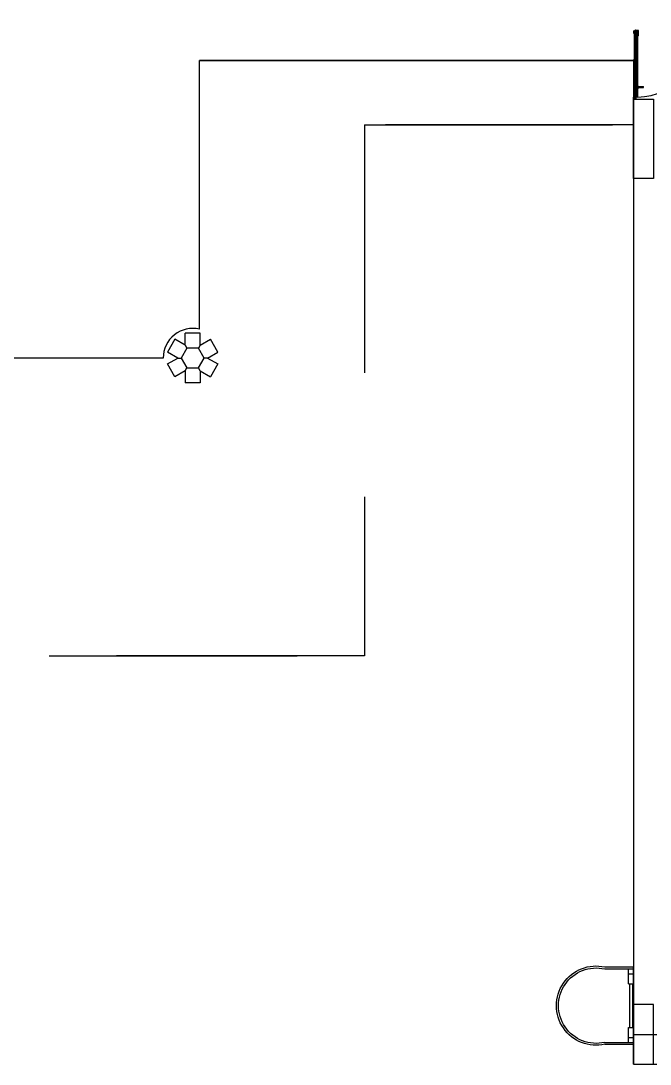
# Model space of a CAD drawing. Header units: millimetres. Extents: x 2046 to 2564, y 885 to 1120.
# Drawn here: x 2283.89 to 2290.23, y 921.65 to 932.17 of the extents above; entities that cross this region are included whole.
import ezdxf

# ---------------------------------------------------------------- set-up
doc = ezdxf.new("R2010")
doc.units = ezdxf.units.MM
doc.header["$LTSCALE"] = 10
doc.linetypes.add('HIDDEN', pattern=[0.375, 0.25, -0.125])
for name, color, linetype in [('AR-ALV', 2, 'Continuous'), ('AR-ESTC', 3, 'Continuous'), ('AR-ESTMA-C', 3, 'Continuous'), ('AR-PISO', 1, 'Continuous'), ('AR-PORTA', 1, 'Continuous'), ('AR-PROJ', 1, 'HIDDEN'), ('AR-VIDRO', 2, 'Continuous'), ('EQUIPAMENTO', 2, 'Continuous'), ('maçaneta', 1, 'Continuous'), ('montantes', 1, 'Continuous'), ('mov', 1, 'Continuous'), ('PM-TXT', 2, 'Continuous')]:
    doc.layers.add(name, color=color, linetype=linetype)
doc.styles.add('S12', font='simplex.shx', dxfattribs={"width": 1.1, "height": 0.12})

# ---------------------------------------------------------------- blocks, each defined once
blk = doc.blocks.new('PV1')
at = {"layer": 'AR-VIDRO'}
for p, q in [((0.683, 0.02), (0.005, 0.02)), ((0.683, 0.005), (0.005, 0.005)), ((0.022, 0.044), (0.022, 0.029)), ((0.022, 0.044), (0.688, 0.044)), ((0.022, 0.029), (0.688, 0.029)), ((2.703, 0.044), (2.037, 0.044)), ((2.703, 0.029), (2.037, 0.029)), ((2.043, 0.02), (2.72, 0.02)), ((2.043, 0.005), (2.72, 0.005)), ((2.703, 0.044), (2.703, 0.029))]:
    blk.add_line(p, q, dxfattribs=at)
at = {"layer": 'maçaneta'}
for p, q in [((0.112, 0.044), (0.112, 0.049)), ((0.112, 0.049), (0.132, 0.049)), ((0.117, 0.099), (0.127, 0.099)), ((0.117, 0.049), (0.117, 0.099)), ((0.127, 0.049), (0.127, 0.099)), ((0.132, 0.044), (0.132, 0.049)), ((2.613, 0.049), (2.593, 0.049)), ((2.593, 0.044), (2.593, 0.049)), ((2.598, 0.049), (2.598, 0.099)), ((2.608, 0.099), (2.598, 0.099)), ((2.608, 0.049), (2.608, 0.099)), ((2.613, 0.044), (2.613, 0.049))]:
    blk.add_line(p, q, dxfattribs=at)
at = {"layer": 'montantes'}
for p, q in [((0, 0), (0, 0.025)), ((0, 0.025), (0.02, 0.025)), ((0, 0), (0.02, 0)), ((0.005, 0.005), (0.005, 0.02)), ((0.02, 0.02), (0.02, 0.025)), ((0.02, 0), (0.02, 0.005)), ((0.642, 0.049), (0.692, 0.049)), ((0.642, 0.025), (0.692, 0.025)), ((0.688, 0.025), (0.668, 0.025)), ((0.668, 0.02), (0.668, 0.025)), ((0.668, 0), (0.668, 0.005)), ((0.688, 0), (0.668, 0)), ((0.683, 0.005), (0.683, 0.02)), ((0.688, 0.044), (0.688, 0.029)), ((0.688, 0), (0.688, 0.025)), ((0.692, 0.049), (0.692, 0.025)), ((2.032, 0.049), (2.032, 0.025)), ((2.082, 0.049), (2.032, 0.049)), ((2.082, 0.025), (2.032, 0.025)), ((2.037, 0.044), (2.037, 0.029)), ((2.037, 0.025), (2.058, 0.025)), ((2.037, 0), (2.037, 0.025)), ((2.037, 0), (2.058, 0)), ((2.043, 0.005), (2.043, 0.02)), ((2.058, 0.02), (2.058, 0.025)), ((2.058, 0), (2.058, 0.005)), ((2.705, 0.02), (2.705, 0.025)), ((2.725, 0.025), (2.705, 0.025)), ((2.705, 0), (2.705, 0.005)), ((2.725, 0), (2.705, 0)), ((2.72, 0.005), (2.72, 0.02)), ((2.725, 0), (2.725, 0.025))]:
    blk.add_line(p, q, dxfattribs=at)
for centre in [(0.692, 0.02), (2.032, 0.02)]:
    blk.add_circle(centre, 0.005, dxfattribs=at)
for centre, start, end in [((0.642, 0.044), 90, 180), ((0.642, 0.03), 180, 270), ((2.082, 0.044), 0, 90), ((2.082, 0.03), 270, 0)]:
    blk.add_arc(centre, 0.005, start, end, dxfattribs=at)
at = {"layer": 'mov'}
for centre, start, end in [((0.692, 0.025), 0, 178.3547), ((2.033, 0.025), 1.6453, 180)]:
    blk.add_arc(centre, 0.671, start, end, dxfattribs=at)
at = {"layer": 'PM-TXT', "style": 'S12', "width": 1.1}
blk.add_attdef('PV', (0.736, 0.176), '', height=0.12, dxfattribs=at)
at = {"layer": 'PM-TXT', "style": 'S12', "width": 1.1, "flags": 1}
for tag, p in [('LARGURA', (0.736, -0.024)), ('ALVENARIA-GESSO', (0.736, -0.224)), ('VISOR', (0.736, -0.424)), ('FERRAGEM', (0.736, -0.624))]:
    blk.add_attdef(tag, p, '', height=0.12, dxfattribs=at)
blk = doc.blocks.new('escada tipo marinheiro')
at = {"layer": 'EQUIPAMENTO'}
for p, q in [((-0.338, 0.01), (-0.05, 0.01)), ((-0.05, 0.01), (-0.05, -0.16)), ((-0.34, -0.01), (-0.05, -0.01)), ((-0.1, -0.01), (-0.1, -0.16)), ((-0.1, -0.06), (-0.05, -0.06)), ((-0.1, -0.16), (-0.05, -0.16)), ((-0.09, -0.6), (-0.09, -0.16)), ((-0.06, -0.6), (-0.06, -0.16)), ((-0.1, -0.6), (-0.05, -0.6)), ((-0.1, -0.6), (-0.1, -0.75)), ((-0.05, -0.6), (-0.05, -0.77)), ((-0.1, -0.7), (-0.05, -0.7)), ((-0.34, -0.75), (-0.05, -0.75)), ((-0.338, -0.77), (-0.05, -0.77))]:
    blk.add_line(p, q, dxfattribs=at)
for radius, start, end in [(0.4, 77.1777, 282.8223), (0.38, 76.8427, 283.1573)]:
    blk.add_arc((-0.427, -0.38), radius, start, end, dxfattribs=at)
blk = doc.blocks.new('pilar15')
at = {"layer": 'AR-ESTMA-C'}
for p, q in [((0.075, 0.25), (-0.075, 0.25)), ((-0.075, 0.13), (-0.075, 0.25)), ((0.075, 0.13), (0.075, 0.25)), ((-0.179, 0.19), (-0.254, 0.06)), ((-0.075, 0.13), (-0.179, 0.19)), ((-0.075, 0.13), (-0.058, 0.1)), ((0.075, 0.13), (0.058, 0.1)), ((0.075, 0.13), (0.179, 0.19)), ((0.254, 0.06), (0.179, 0.19)), ((-0.15, 0), (-0.254, 0.06)), ((-0.254, -0.06), (-0.15, 0)), ((-0.15, 0), (-0.115, 0)), ((0.15, 0), (0.115, 0)), ((0.15, 0), (0.254, 0.06)), ((0.15, 0), (0.254, -0.06)), ((-0.179, -0.19), (-0.254, -0.06)), ((-0.075, -0.13), (-0.058, -0.1)), ((0.075, -0.13), (0.058, -0.1)), ((0.254, -0.06), (0.179, -0.19)), ((-0.075, -0.13), (-0.179, -0.19)), ((-0.075, -0.13), (-0.075, -0.25)), ((0.075, -0.13), (0.179, -0.19)), ((0.075, -0.13), (0.075, -0.25)), ((0.075, -0.25), (-0.075, -0.25))]:
    blk.add_line(p, q, dxfattribs=at)
blk.add_lwpolyline([(0.058, 0.1), (-0.058, 0.1), (-0.115, 0), (-0.058, -0.1), (0.058, -0.1), (0.115, 0)], close=True, dxfattribs=at)

msp = doc.modelspace()

# ---------------------------------------------------------------- linework, layer by layer
at = {"layer": 'AR-ALV'}
for p, q in [((2290.061, 931.377), (2290.061, 921.652)), ((2290.061, 930.577), (2290.061, 921.652)), ((2290.061, 930.577), (2290.061, 921.652)), ((2290.061, 921.652), (2290.911, 921.652)), ((2290.061, 921.652), (2290.911, 921.652)), ((2290.061, 921.652), (2290.911, 921.652))]:
    msp.add_line(p, q, dxfattribs=at)
at = {"layer": 'AR-ESTC'}
for points in [[(2290.261, 930.577), (2290.061, 930.577), (2290.061, 931.377), (2290.261, 931.377)], [(2290.261, 922.252), (2290.061, 922.252), (2290.061, 921.652), (2290.261, 921.652)]]:
    msp.add_lwpolyline(points, close=True, dxfattribs=at)
at = {"layer": 'AR-PISO'}
for p, q in [((2285.686, 929.06), (2285.686, 931.769)), ((2285.686, 931.769), (2290.061, 931.769)), ((2285.686, 929.06), (2285.686, 931.769)), ((2290.061, 931.769), (2285.686, 931.769)), ((2285.32, 928.769), (2282.452, 928.769)), ((2285.32, 928.769), (2282.452, 928.769))]:
    msp.add_line(p, q, dxfattribs=at)
at = {"layer": 'AR-PISO', "ltscale": 10}
msp.add_line((2290.061, 931.777), (2290.061, 931.377), dxfattribs=at)
at = {"layer": 'AR-PISO'}
msp.add_arc((2285.618, 928.769), 0.298, 76.769, 180.0121, dxfattribs=at)
msp.add_arc((2285.618, 928.769), 0.298, 76.769, 180.0121, dxfattribs=at)
msp.add_arc((2285.618, 928.769), 0.298, 76.769, 180.0121, dxfattribs=at)
at = {"layer": 'AR-PROJ'}
for p, q in [((2287.35, 931.119), (2287.35, 925.769)), ((2287.35, 931.119), (2290.061, 931.119)), ((2287.35, 931.119), (2287.35, 925.769)), ((2290.061, 931.119), (2287.35, 931.119)), ((2287.35, 931.119), (2287.35, 925.769)), ((2280.422, 925.769), (2287.35, 925.769)), ((2287.35, 925.769), (2280.422, 925.769))]:
    msp.add_line(p, q, dxfattribs=at)
at = {"layer": 'maçaneta'}
for p, q in [((2290.061, 921.652), (2290.061, 922.252)), ((2290.061, 921.95), (2290.911, 921.952)), ((2290.061, 921.652), (2290.911, 921.652))]:
    msp.add_line(p, q, dxfattribs=at)

# ---------------------------------------------------------------- block references
at = {"layer": 'AR-ESTMA-C', "ltscale": 0.25}
msp.add_blockref('pilar15', (2285.618, 928.769), dxfattribs=at)
msp.add_blockref('pilar15', (2285.618, 928.769), dxfattribs=at)
msp.add_blockref('pilar15', (2285.618, 928.769), dxfattribs=at)
at = {"layer": 'AR-PORTA', "rotation": 270}
msp.add_blockref('PV1', (2290.061, 934.102), dxfattribs=at).add_auto_attribs({'PV': 'PV1'})
at = {"layer": 'EQUIPAMENTO', "xscale": -1, "rotation": 180}
msp.add_blockref('escada tipo marinheiro', (2290.111, 921.862), dxfattribs=at)

doc.saveas('drawing.dxf')
